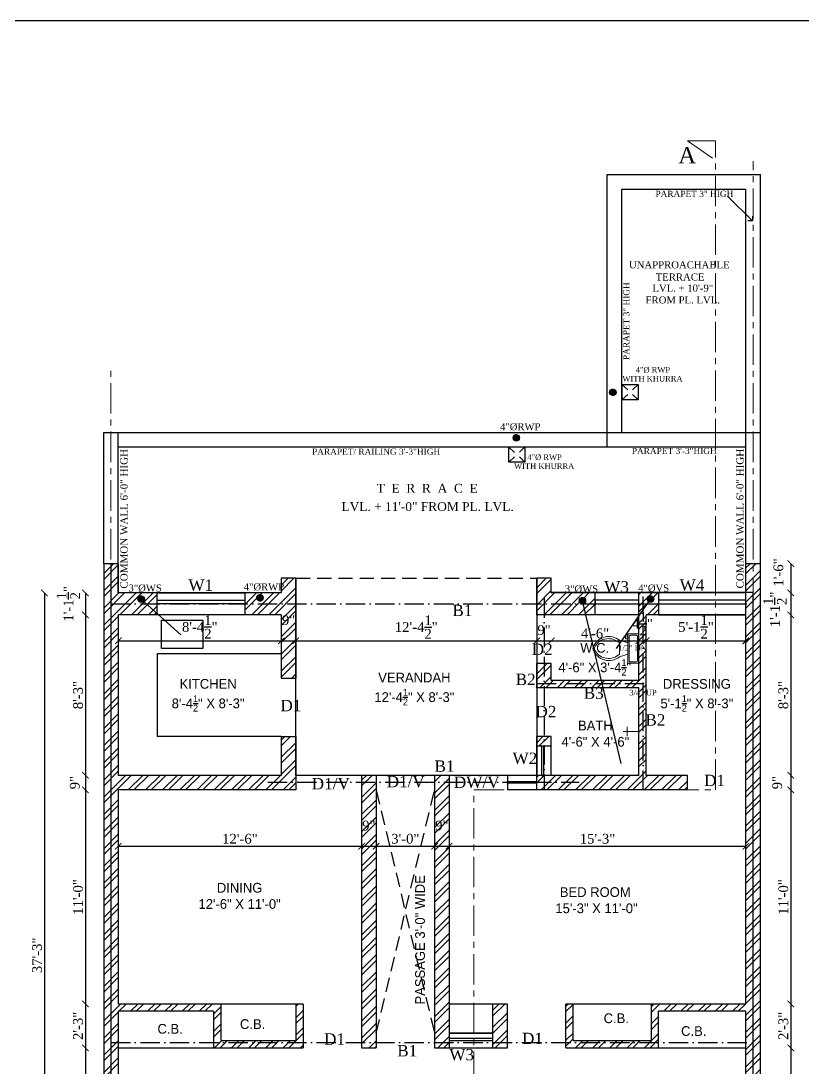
# Model space of a CAD drawing. Header units: feet. Extents: x -3489 to 100857, y -7396 to -4185.
# Drawn here: x 98377 to 98859, y -5682 to -5036 of the extents above; entities that cross this region are included whole.
import ezdxf
from ezdxf.enums import TextEntityAlignment as Align

# ---------------------------------------------------------------- set-up
doc = ezdxf.new("R2010")
doc.units = ezdxf.units.FT
doc.header["$MEASUREMENT"] = 0
for name, pattern in [('ACAD_ISO10W100', [18, 12, -3, 0, -3]), ('CENTER', [2, 1.25, -0.25, 0.25, -0.25]), ('DASHDOTX2', [2, 1, -0.5, 0, -0.5]), ('HIDDEN', [0.375, 0.25, -0.125])]:
    doc.linetypes.add(name, pattern=pattern)
for name, color, linetype, lineweight in [('BEAM', 5, 'DASHDOTX2', 30), ('Grid', 252, 'CENTER', 20), ('SANITARY', 140, 'Continuous', 13)]:
    doc.layers.add(name, color=color, linetype=linetype, lineweight=lineweight)
doc.layers.add('BLK_1_FLR_1_BLT_UP_AREA_EXISTING', color=25, linetype='Continuous', true_color=0x995f4c, plot=False)
for name, color, linetype in [('JOINERY TEXT', 170, 'Continuous'), ('PROJECTION', 7, 'HIDDEN'), ('SEWERAGE', 163, 'Continuous'), ('SEWRAGE', 35, 'Continuous'), ('TEXT', 5, 'Continuous'), ('TOILET FIXTURES', 35, 'Continuous'), ('WALL', 1, 'Continuous')]:
    doc.layers.add(name, color=color, linetype=linetype)
doc.styles.add('33', font='arial.ttf', dxfattribs={"height": 8})
doc.styles.add('VEENI', font='times.ttf')
doc.styles.add('VINOD', font='times.ttf')
doc.dimstyles.new('Standard$0', dxfattribs={"dimtxt": 9, "dimasz": 9, "dimexe": 9, "dimexo": 9, "dimgap": 4.8125, "dimtad": 0, "dimdec": 3, "dimzin": 3, "dimdsep": 46, "dimlunit": 4, "dimtxsty": '33', "dimblk": 'DOTSMALL', "dimblk1": 'ARCHTICK', "dimblk2": 'ARCHTICK', "dimcen": 0.09, "dimclrd": 256, "dimclre": 256, "dimclrt": 256, "dimadec": 0, "dimazin": 0, "dimtfac": 0.75, "dimtdec": 3, "dimtix": 1, "dimtofl": 0, "dimtmove": 2, "dimatfit": 3, "dimldrblk": 'DOTSMALL', "dimfxl": 1, "dimtolj": 1, "dimtzin": 0, "dimlwd": -1, "dimlwe": -1, "dimarcsym": 0})
doc.dimstyles.new('VINOD 1', dxfattribs={"dimtxt": 7, "dimasz": 4, "dimexe": 0.25, "dimexo": 2, "dimgap": 1, "dimtad": 1, "dimzin": 3, "dimdsep": 46, "dimlunit": 4, "dimtxsty": 'VINOD', "dimblk": 'ARCHTICK', "dimcen": 0.09, "dimclrd": 256, "dimclre": 256, "dimclrt": 256, "dimadec": 0, "dimazin": 0, "dimtfac": 1, "dimtofl": 0, "dimtmove": 2, "dimatfit": 3, "dimldrblk": 'OPEN90', "dimfxl": 0.25, "dimtolj": 1, "dimtzin": 0, "dimlwd": -1, "dimlwe": -1, "dimarcsym": 0})
pattern_1 = [(45, (6210.645, -416.4895), (-5.30330086, 5.30330086), []), (45, (6214.18, -416.4895), (-5.30330086, 5.30330086), [])]

# ---------------------------------------------------------------- blocks, each defined once
blk = doc.blocks.new('_ArchTick')
at = {"color": 0, "linetype": 'ByBlock', "const_width": 0.15}
blk.add_lwpolyline([(-0.5, -0.5), (0.5, 0.5)], dxfattribs=at)
blk = doc.blocks.new('*D107')
at = {"transparency": 16777216}
blk.add_line((98391.5, -5388.7), (98391.5, -5835.7), dxfattribs=at)
at = {"layer": 'Defpoints', "color": 0, "transparency": 16777216}
for p in [(98437, -5388.7), (98391.5, -5835.7), (98437, -5835.7)]:
    blk.add_point(p, dxfattribs=at)
at = {"transparency": 16777216, "xscale": 4, "yscale": 4, "zscale": 4}
for p, rotation in [((98391.5, -5388.7), 90), ((98391.5, -5835.7), 270)]:
    blk.add_blockref('_ArchTick', p, dxfattribs=dict(at, rotation=rotation))
at = {"lineweight": 25, "transparency": 16777216, "insert": (98386.94, -5612.2), "char_height": 6, "attachment_point": 5, "rotation": 90, "style": 'VINOD'}
blk.add_mtext('\\A1;37\'-3"', dxfattribs=at)
blk = doc.blocks.new('*D108')
at = {"transparency": 16777216}
blk.add_line((98416.74, -5388.7), (98416.74, -5402.2), dxfattribs=at)
at = {"layer": 'Defpoints', "color": 0, "transparency": 16777216}
for p in [(98437, -5388.7), (98416.74, -5402.2), (98461, -5402.2)]:
    blk.add_point(p, dxfattribs=at)
at = {"transparency": 16777216, "xscale": 4, "yscale": 4, "zscale": 4}
for p, rotation in [((98416.74, -5388.7), 90), ((98416.74, -5402.2), 270)]:
    blk.add_blockref('_ArchTick', p, dxfattribs=dict(at, rotation=rotation))
at = {"lineweight": 25, "transparency": 16777216, "insert": (98406.25, -5395.45), "char_height": 6, "attachment_point": 5, "rotation": 90, "style": 'VINOD'}
blk.add_mtext('\\A1;1\'-1{\\H1x;\\S1/2;}"', dxfattribs=at)
blk = doc.blocks.new('*D109')
at = {"transparency": 16777216}
blk.add_line((98416.74, -5402.2), (98416.74, -5501.2), dxfattribs=at)
at = {"layer": 'Defpoints', "color": 0, "transparency": 16777216}
for p in [(98437, -5402.2), (98416.74, -5501.2), (98437, -5501.2)]:
    blk.add_point(p, dxfattribs=at)
at = {"transparency": 16777216, "xscale": 4, "yscale": 4, "zscale": 4}
for p, rotation in [((98416.74, -5402.2), 90), ((98416.74, -5501.2), 270)]:
    blk.add_blockref('_ArchTick', p, dxfattribs=dict(at, rotation=rotation))
at = {"lineweight": 25, "transparency": 16777216, "insert": (98412.19, -5451.7), "char_height": 6, "attachment_point": 5, "rotation": 90, "style": 'VINOD'}
blk.add_mtext('\\A1;8\'-3"', dxfattribs=at)
blk = doc.blocks.new('*D110')
at = {"transparency": 16777216}
blk.add_line((98416.74, -5501.2), (98416.74, -5510.2), dxfattribs=at)
at = {"layer": 'Defpoints', "color": 0, "transparency": 16777216}
for p in [(98437, -5501.2), (98416.74, -5510.2), (98437, -5510.2)]:
    blk.add_point(p, dxfattribs=at)
at = {"transparency": 16777216, "xscale": 4, "yscale": 4, "zscale": 4}
for p, rotation in [((98416.74, -5501.2), 90), ((98416.74, -5510.2), 270)]:
    blk.add_blockref('_ArchTick', p, dxfattribs=dict(at, rotation=rotation))
at = {"lineweight": 25, "transparency": 16777216, "insert": (98410.18, -5505.7), "char_height": 6, "attachment_point": 5, "rotation": 90, "style": 'VINOD'}
blk.add_mtext('\\A1;9"', dxfattribs=at)
blk = doc.blocks.new('*D111')
at = {"transparency": 16777216}
blk.add_line((98416.74, -5510.2), (98416.74, -5642.2), dxfattribs=at)
at = {"layer": 'Defpoints', "color": 0, "transparency": 16777216}
for p in [(98437, -5510.2), (98416.74, -5642.2), (98437, -5642.2)]:
    blk.add_point(p, dxfattribs=at)
at = {"transparency": 16777216, "xscale": 4, "yscale": 4, "zscale": 4}
for p, rotation in [((98416.74, -5510.2), 90), ((98416.74, -5642.2), 270)]:
    blk.add_blockref('_ArchTick', p, dxfattribs=dict(at, rotation=rotation))
at = {"lineweight": 25, "transparency": 16777216, "insert": (98412.19, -5576.2), "char_height": 6, "attachment_point": 5, "rotation": 90, "style": 'VINOD'}
blk.add_mtext('\\A1;11\'-0"', dxfattribs=at)
blk = doc.blocks.new('*D112')
at = {"transparency": 16777216}
blk.add_line((98416.74, -5642.2), (98416.74, -5669.2), dxfattribs=at)
at = {"layer": 'Defpoints', "color": 0, "transparency": 16777216}
for p in [(98437, -5642.2), (98416.74, -5669.2), (98437, -5669.2)]:
    blk.add_point(p, dxfattribs=at)
at = {"transparency": 16777216, "xscale": 4, "yscale": 4, "zscale": 4}
for p, rotation in [((98416.74, -5642.2), 90), ((98416.74, -5669.2), 270)]:
    blk.add_blockref('_ArchTick', p, dxfattribs=dict(at, rotation=rotation))
at = {"lineweight": 25, "transparency": 16777216, "insert": (98412.19, -5655.7), "char_height": 6, "attachment_point": 5, "rotation": 90, "style": 'VINOD'}
blk.add_mtext('\\A1;2\'-3"', dxfattribs=at)
blk = doc.blocks.new('*D113')
at = {"transparency": 16777216}
blk.add_line((98416.74, -5669.2), (98416.74, -5822.2), dxfattribs=at)
at = {"layer": 'Defpoints', "color": 0, "transparency": 16777216}
for p in [(98437, -5669.2), (98416.74, -5822.2), (98437, -5822.2)]:
    blk.add_point(p, dxfattribs=at)
at = {"transparency": 16777216, "xscale": 4, "yscale": 4, "zscale": 4}
for p, rotation in [((98416.74, -5669.2), 90), ((98416.74, -5822.2), 270)]:
    blk.add_blockref('_ArchTick', p, dxfattribs=dict(at, rotation=rotation))
at = {"lineweight": 25, "transparency": 16777216, "insert": (98412.18, -5745.7), "char_height": 6, "attachment_point": 5, "rotation": 90, "style": 'VINOD'}
blk.add_mtext('\\A1;12\'-9"', dxfattribs=at)
blk = doc.blocks.new('*D116')
at = {"transparency": 16777216}
blk.add_line((98851.67, -5370.7), (98851.67, -5388.7), dxfattribs=at)
at = {"layer": 'Defpoints', "color": 0, "transparency": 16777216}
for p in [(98824, -5370.7), (98824, -5388.7), (98851.67, -5388.7)]:
    blk.add_point(p, dxfattribs=at)
at = {"transparency": 16777216, "xscale": 4, "yscale": 4, "zscale": 4}
for p, rotation in [((98851.67, -5370.7), 90), ((98851.67, -5388.7), 270)]:
    blk.add_blockref('_ArchTick', p, dxfattribs=dict(at, rotation=rotation))
at = {"lineweight": 25, "transparency": 16777216, "insert": (98844.1, -5376.09), "char_height": 6, "attachment_point": 5, "rotation": 90, "style": 'VINOD'}
blk.add_mtext('\\A1;1\'-6"', dxfattribs=at)
blk = doc.blocks.new('*D117')
at = {"transparency": 16777216}
blk.add_line((98851.67, -5388.7), (98851.67, -5402.2), dxfattribs=at)
at = {"layer": 'Defpoints', "color": 0, "transparency": 16777216}
for p in [(98824, -5388.7), (98824, -5402.2), (98851.67, -5402.2)]:
    blk.add_point(p, dxfattribs=at)
at = {"transparency": 16777216, "xscale": 4, "yscale": 4, "zscale": 4}
for p, rotation in [((98851.67, -5388.7), 90), ((98851.67, -5402.2), 270)]:
    blk.add_blockref('_ArchTick', p, dxfattribs=dict(at, rotation=rotation))
at = {"lineweight": 25, "transparency": 16777216, "insert": (98841.95, -5398.87), "char_height": 6, "attachment_point": 5, "rotation": 90, "style": 'VINOD'}
blk.add_mtext('\\A1;1\'-1{\\H1x;\\S1/2;}"', dxfattribs=at)
blk = doc.blocks.new('*D118')
at = {"transparency": 16777216}
blk.add_line((98851.67, -5402.2), (98851.67, -5501.2), dxfattribs=at)
at = {"layer": 'Defpoints', "color": 0, "transparency": 16777216}
for p in [(98824, -5402.2), (98788, -5501.2), (98851.67, -5501.2)]:
    blk.add_point(p, dxfattribs=at)
at = {"transparency": 16777216, "xscale": 4, "yscale": 4, "zscale": 4}
for p, rotation in [((98851.67, -5402.2), 90), ((98851.67, -5501.2), 270)]:
    blk.add_blockref('_ArchTick', p, dxfattribs=dict(at, rotation=rotation))
at = {"lineweight": 25, "transparency": 16777216, "insert": (98847.12, -5451.7), "char_height": 6, "attachment_point": 5, "rotation": 90, "style": 'VINOD'}
blk.add_mtext('\\A1;8\'-3"', dxfattribs=at)
blk = doc.blocks.new('*D119')
at = {"transparency": 16777216}
blk.add_line((98851.67, -5501.2), (98851.67, -5510.2), dxfattribs=at)
at = {"layer": 'Defpoints', "color": 0, "transparency": 16777216}
for p in [(98788, -5501.2), (98788, -5510.2), (98851.67, -5510.2)]:
    blk.add_point(p, dxfattribs=at)
at = {"transparency": 16777216, "xscale": 4, "yscale": 4, "zscale": 4}
for p, rotation in [((98851.67, -5501.2), 90), ((98851.67, -5510.2), 270)]:
    blk.add_blockref('_ArchTick', p, dxfattribs=dict(at, rotation=rotation))
at = {"lineweight": 25, "transparency": 16777216, "insert": (98843.34, -5505.7), "char_height": 6, "attachment_point": 5, "rotation": 90, "style": 'VINOD'}
blk.add_mtext('\\A1;9"', dxfattribs=at)
blk = doc.blocks.new('*D120')
at = {"transparency": 16777216}
blk.add_line((98851.67, -5510.2), (98851.67, -5642.2), dxfattribs=at)
at = {"layer": 'Defpoints', "color": 0, "transparency": 16777216}
for p in [(98788, -5510.2), (98824, -5642.2), (98851.67, -5642.2)]:
    blk.add_point(p, dxfattribs=at)
at = {"transparency": 16777216, "xscale": 4, "yscale": 4, "zscale": 4}
for p, rotation in [((98851.67, -5510.2), 90), ((98851.67, -5642.2), 270)]:
    blk.add_blockref('_ArchTick', p, dxfattribs=dict(at, rotation=rotation))
at = {"lineweight": 25, "transparency": 16777216, "insert": (98847.12, -5576.2), "char_height": 6, "attachment_point": 5, "rotation": 90, "style": 'VINOD'}
blk.add_mtext('\\A1;11\'-0"', dxfattribs=at)
blk = doc.blocks.new('*D121')
at = {"transparency": 16777216}
blk.add_line((98851.67, -5642.2), (98851.67, -5669.2), dxfattribs=at)
at = {"layer": 'Defpoints', "color": 0, "transparency": 16777216}
for p in [(98824, -5642.2), (98824, -5669.2), (98851.67, -5669.2)]:
    blk.add_point(p, dxfattribs=at)
at = {"transparency": 16777216, "xscale": 4, "yscale": 4, "zscale": 4}
for p, rotation in [((98851.67, -5642.2), 90), ((98851.67, -5669.2), 270)]:
    blk.add_blockref('_ArchTick', p, dxfattribs=dict(at, rotation=rotation))
at = {"lineweight": 25, "transparency": 16777216, "insert": (98847.12, -5655.7), "char_height": 6, "attachment_point": 5, "rotation": 90, "style": 'VINOD'}
blk.add_mtext('\\A1;2\'-3"', dxfattribs=at)
blk = doc.blocks.new('*D122')
at = {"transparency": 16777216}
blk.add_line((98851.67, -5669.2), (98851.67, -5822.2), dxfattribs=at)
at = {"layer": 'Defpoints', "color": 0, "transparency": 16777216}
for p in [(98824, -5669.2), (98824, -5822.2), (98851.67, -5822.2)]:
    blk.add_point(p, dxfattribs=at)
at = {"transparency": 16777216, "xscale": 4, "yscale": 4, "zscale": 4}
for p, rotation in [((98851.67, -5669.2), 90), ((98851.67, -5822.2), 270)]:
    blk.add_blockref('_ArchTick', p, dxfattribs=dict(at, rotation=rotation))
at = {"lineweight": 25, "transparency": 16777216, "insert": (98847.11, -5745.7), "char_height": 6, "attachment_point": 5, "rotation": 90, "style": 'VINOD'}
blk.add_mtext('\\A1;12\'-9"', dxfattribs=at)
blk = doc.blocks.new('*D124')
at = {"transparency": 16777216}
blk.add_line((98437, -5544.88), (98587, -5544.88), dxfattribs=at)
at = {"layer": 'Defpoints', "color": 0, "transparency": 16777216}
for p in [(98437, -5544.88), (98587, -5544.88), (98587, -5544.88)]:
    blk.add_point(p, dxfattribs=at)
at = {"transparency": 16777216, "xscale": 4, "yscale": 4, "zscale": 4, "rotation": 180}
blk.add_blockref('_ArchTick', (98437, -5544.88), dxfattribs=at)
at = {"transparency": 16777216, "xscale": 4, "yscale": 4, "zscale": 4}
blk.add_blockref('_ArchTick', (98587, -5544.88), dxfattribs=at)
at = {"lineweight": 25, "transparency": 16777216, "insert": (98512, -5540.33), "char_height": 6, "attachment_point": 5, "style": 'VINOD'}
blk.add_mtext('\\A1;12\'-6"', dxfattribs=at)
blk = doc.blocks.new('*D26')
at = {"transparency": 16777216}
blk.add_line((98587, -5544.88), (98596, -5544.88), dxfattribs=at)
at = {"layer": 'Defpoints', "color": 0, "transparency": 16777216}
for p in [(98587, -5544.88), (98596, -5544.88), (98596, -5544.88)]:
    blk.add_point(p, dxfattribs=at)
at = {"transparency": 16777216, "xscale": 4, "yscale": 4, "zscale": 4, "rotation": 180}
blk.add_blockref('_ArchTick', (98587, -5544.88), dxfattribs=at)
at = {"transparency": 16777216, "xscale": 4, "yscale": 4, "zscale": 4}
blk.add_blockref('_ArchTick', (98596, -5544.88), dxfattribs=at)
at = {"lineweight": 25, "transparency": 16777216, "insert": (98591.5, -5532.2), "char_height": 6, "attachment_point": 5, "style": 'VINOD'}
blk.add_mtext('\\A1;9"', dxfattribs=at)
blk = doc.blocks.new('*D27')
at = {"transparency": 16777216}
blk.add_line((98596, -5544.88), (98632, -5544.88), dxfattribs=at)
at = {"layer": 'Defpoints', "color": 0, "transparency": 16777216}
for p in [(98596, -5544.88), (98632, -5544.88), (98632, -5544.88)]:
    blk.add_point(p, dxfattribs=at)
at = {"transparency": 16777216, "xscale": 4, "yscale": 4, "zscale": 4, "rotation": 180}
blk.add_blockref('_ArchTick', (98596, -5544.88), dxfattribs=at)
at = {"transparency": 16777216, "xscale": 4, "yscale": 4, "zscale": 4}
blk.add_blockref('_ArchTick', (98632, -5544.88), dxfattribs=at)
at = {"lineweight": 25, "transparency": 16777216, "insert": (98614, -5540.33), "char_height": 6, "attachment_point": 5, "style": 'VINOD'}
blk.add_mtext('\\A1;3\'-0"', dxfattribs=at)
blk = doc.blocks.new('*D28')
at = {"transparency": 16777216}
blk.add_line((98632, -5544.88), (98641, -5544.88), dxfattribs=at)
at = {"layer": 'Defpoints', "color": 0, "transparency": 16777216}
for p in [(98632, -5544.88), (98641, -5544.88), (98641, -5544.88)]:
    blk.add_point(p, dxfattribs=at)
at = {"transparency": 16777216, "xscale": 4, "yscale": 4, "zscale": 4, "rotation": 180}
blk.add_blockref('_ArchTick', (98632, -5544.88), dxfattribs=at)
at = {"transparency": 16777216, "xscale": 4, "yscale": 4, "zscale": 4}
blk.add_blockref('_ArchTick', (98641, -5544.88), dxfattribs=at)
at = {"lineweight": 25, "transparency": 16777216, "insert": (98636.5, -5532.2), "char_height": 6, "attachment_point": 5, "style": 'VINOD'}
blk.add_mtext('\\A1;9"', dxfattribs=at)
blk = doc.blocks.new('*D29')
at = {"transparency": 16777216}
blk.add_line((98641, -5544.88), (98824, -5544.88), dxfattribs=at)
at = {"layer": 'Defpoints', "color": 0, "transparency": 16777216}
for p in [(98641, -5544.88), (98824, -5544.88), (98824, -5544.88)]:
    blk.add_point(p, dxfattribs=at)
at = {"transparency": 16777216, "xscale": 4, "yscale": 4, "zscale": 4, "rotation": 180}
blk.add_blockref('_ArchTick', (98641, -5544.88), dxfattribs=at)
at = {"transparency": 16777216, "xscale": 4, "yscale": 4, "zscale": 4}
blk.add_blockref('_ArchTick', (98824, -5544.88), dxfattribs=at)
at = {"lineweight": 25, "transparency": 16777216, "insert": (98732.5, -5540.33), "char_height": 6, "attachment_point": 5, "style": 'VINOD'}
blk.add_mtext('\\A1;15\'-3"', dxfattribs=at)
blk = doc.blocks.new('*D126')
at = {"transparency": 16777216}
blk.add_line((98437, -5418.21), (98537.5, -5418.21), dxfattribs=at)
at = {"layer": 'Defpoints', "color": 0, "transparency": 16777216}
for p in [(98437, -5418.21), (98537.5, -5418.21), (98537.5, -5418.21)]:
    blk.add_point(p, dxfattribs=at)
at = {"transparency": 16777216, "xscale": 4, "yscale": 4, "zscale": 4, "rotation": 180}
blk.add_blockref('_ArchTick', (98437, -5418.21), dxfattribs=at)
at = {"transparency": 16777216, "xscale": 4, "yscale": 4, "zscale": 4}
blk.add_blockref('_ArchTick', (98537.5, -5418.21), dxfattribs=at)
at = {"lineweight": 25, "transparency": 16777216, "insert": (98487.25, -5409.68), "char_height": 6, "attachment_point": 5, "style": 'VINOD'}
blk.add_mtext('\\A1;8\'-4{\\H1x;\\S1/2;}"', dxfattribs=at)
blk = doc.blocks.new('*D33')
at = {"transparency": 16777216}
blk.add_line((98537.5, -5418.21), (98546.5, -5418.21), dxfattribs=at)
at = {"layer": 'Defpoints', "color": 0, "transparency": 16777216}
for p in [(98537.5, -5418.21), (98546.5, -5418.21), (98546.5, -5418.21)]:
    blk.add_point(p, dxfattribs=at)
at = {"transparency": 16777216, "xscale": 4, "yscale": 4, "zscale": 4, "rotation": 180}
blk.add_blockref('_ArchTick', (98537.5, -5418.21), dxfattribs=at)
at = {"transparency": 16777216, "xscale": 4, "yscale": 4, "zscale": 4}
blk.add_blockref('_ArchTick', (98546.5, -5418.21), dxfattribs=at)
at = {"lineweight": 25, "transparency": 16777216, "insert": (98542, -5405.53), "char_height": 6, "attachment_point": 5, "style": 'VINOD'}
blk.add_mtext('\\A1;9"', dxfattribs=at)
blk = doc.blocks.new('*D34')
at = {"transparency": 16777216}
blk.add_line((98546.5, -5418.21), (98695, -5418.21), dxfattribs=at)
at = {"layer": 'Defpoints', "color": 0, "transparency": 16777216}
for p in [(98695, -5418.21), (98695, -5418.21), (98546.5, -5432.2)]:
    blk.add_point(p, dxfattribs=at)
at = {"transparency": 16777216, "xscale": 4, "yscale": 4, "zscale": 4, "rotation": 180}
blk.add_blockref('_ArchTick', (98546.5, -5418.21), dxfattribs=at)
at = {"transparency": 16777216, "xscale": 4, "yscale": 4, "zscale": 4}
blk.add_blockref('_ArchTick', (98695, -5418.21), dxfattribs=at)
at = {"lineweight": 25, "transparency": 16777216, "insert": (98620.75, -5409.73), "char_height": 6, "attachment_point": 5, "style": 'VINOD'}
blk.add_mtext('\\A1;12\'-4{\\H1x;\\S1/2;}"', dxfattribs=at)
blk = doc.blocks.new('*D127')
at = {"transparency": 16777216}
blk.add_line((98695, -5418.21), (98704, -5418.21), dxfattribs=at)
at = {"layer": 'Defpoints', "color": 0, "transparency": 16777216}
for p in [(98704, -5418.21), (98695, -5432.2), (98704, -5432.2)]:
    blk.add_point(p, dxfattribs=at)
at = {"transparency": 16777216, "xscale": 4, "yscale": 4, "zscale": 4, "rotation": 180}
blk.add_blockref('_ArchTick', (98695, -5418.21), dxfattribs=at)
at = {"transparency": 16777216, "xscale": 4, "yscale": 4, "zscale": 4}
blk.add_blockref('_ArchTick', (98704, -5418.21), dxfattribs=at)
at = {"lineweight": 25, "transparency": 16777216, "insert": (98699.5, -5411.65), "char_height": 6, "attachment_point": 5, "style": 'VINOD'}
blk.add_mtext('\\A1;9"', dxfattribs=at)
blk = doc.blocks.new('*D128')
at = {"transparency": 16777216}
blk.add_line((98704, -5418.21), (98758, -5418.21), dxfattribs=at)
at = {"layer": 'Defpoints', "color": 0, "transparency": 16777216}
for p in [(98758, -5418.21), (98758, -5430.23), (98704, -5432.2)]:
    blk.add_point(p, dxfattribs=at)
at = {"transparency": 16777216, "xscale": 4, "yscale": 4, "zscale": 4, "rotation": 180}
blk.add_blockref('_ArchTick', (98704, -5418.21), dxfattribs=at)
at = {"transparency": 16777216, "xscale": 4, "yscale": 4, "zscale": 4}
blk.add_blockref('_ArchTick', (98758, -5418.21), dxfattribs=at)
at = {"lineweight": 25, "transparency": 16777216, "insert": (98731, -5413.66), "char_height": 6, "attachment_point": 5, "style": 'VINOD'}
blk.add_mtext('\\A1;4\'-6"', dxfattribs=at)
blk = doc.blocks.new('*D129')
at = {"transparency": 16777216}
blk.add_line((98758, -5418.21), (98762.5, -5418.21), dxfattribs=at)
at = {"layer": 'Defpoints', "color": 0, "transparency": 16777216}
for p in [(98762.5, -5418.21), (98758, -5430.23), (98762.5, -5431.88)]:
    blk.add_point(p, dxfattribs=at)
at = {"transparency": 16777216, "xscale": 4, "yscale": 4, "zscale": 4, "rotation": 180}
blk.add_blockref('_ArchTick', (98758, -5418.21), dxfattribs=at)
at = {"transparency": 16777216, "xscale": 4, "yscale": 4, "zscale": 4}
blk.add_blockref('_ArchTick', (98762.5, -5418.21), dxfattribs=at)
at = {"lineweight": 25, "transparency": 16777216, "insert": (98760.25, -5407.73), "char_height": 6, "attachment_point": 5, "style": 'VINOD'}
blk.add_mtext('\\A1;4{\\H1x;\\S1/2;}"', dxfattribs=at)
blk = doc.blocks.new('*D130')
at = {"transparency": 16777216}
blk.add_line((98762.5, -5418.21), (98824, -5418.21), dxfattribs=at)
at = {"layer": 'Defpoints', "color": 0, "transparency": 16777216}
for p in [(98824, -5418.21), (98824, -5427.22), (98762.5, -5431.88)]:
    blk.add_point(p, dxfattribs=at)
at = {"transparency": 16777216, "xscale": 4, "yscale": 4, "zscale": 4, "rotation": 180}
blk.add_blockref('_ArchTick', (98762.5, -5418.21), dxfattribs=at)
at = {"transparency": 16777216, "xscale": 4, "yscale": 4, "zscale": 4}
blk.add_blockref('_ArchTick', (98824, -5418.21), dxfattribs=at)
at = {"lineweight": 25, "transparency": 16777216, "insert": (98793.25, -5409.68), "char_height": 6, "attachment_point": 5, "style": 'VINOD'}
blk.add_mtext('\\A1;5\'-1{\\H1x;\\S1/2;}"', dxfattribs=at)
blk = doc.blocks.new('_Open90')
at = {"color": 0, "linetype": 'ByBlock', "lineweight": -2}
for p, q in [((0, 0), (-1, 0)), ((-0.5, 0.5), (0, 0)), ((0, 0), (-0.5, -0.5))]:
    blk.add_line(p, q, dxfattribs=at)
blk = doc.blocks.new('Toilet - top')
for p, q in [((9.5, -6), (9.5, -2)), ((-10, -8.5), (-8, -8.5)), ((-10, -9.5), (-10, -8.5)), ((-7, -9.5), (-10, -9.5)), ((-8, -8.5), (-8, -8)), ((-7, -8), (-7, -9.5)), ((-4, -8), (-6, -14)), ((4, -14), (-4, -14)), ((4, -8), (6, -14))]:
    blk.add_line(p, q)
blk.add_lwpolyline([(10.5, -8), (10.5, 0), (-10.5, 0), (-10.5, -8)], close=True)
for points in [[(-9.5, -2), (-9.5, -6)], [(8.5, -1), (-8.5, -1)], [(-8.5, -7), (8.5, -7)]]:
    blk.add_lwpolyline(points)
for centre, radius, start, end in [((-8.62, -1.88), 0.884, 81.8699, 188.1301), ((-8.62, -6.12), 0.884, 171.8699, 278.1301), ((8.62, -1.88), 0.884, 351.8699, 98.1301), ((8.62, -6.12), 0.884, 261.8699, 8.1301), ((3.52, -21.58), 12.17, 141.46911, 247.97143), ((4.2, -21.82), 11.33, 136.36773, 238.94682), ((-3.52, -21.58), 12.17, 292.02843, 38.53071), ((-4.2, -21.82), 11.33, 301.05301, 43.63209), ((0, -27.88), 4, 245.73182, 294.26817), ((0, -29), 4, 254.86053, 285.13947)]:
    blk.add_arc(centre, radius, start, end)

msp = doc.modelspace()

# ---------------------------------------------------------------- hatches: boundary and pattern name
at = {"layer": 'SEWRAGE'}
h = msp.add_hatch(dxfattribs=at)
h.set_pattern_fill('ANSI31', color=256, style=0)
h.set_pattern_definition([(45, (126971.27904, 8222.03865), (-0.08838834765, 0.08838834765), [])])
h.paths.add_polyline_path([(98739.94099, -5265.01757, 1), (98743.94099, -5265.01757, 1)])
h = msp.add_hatch(dxfattribs=at)
h.set_pattern_fill('ANSI31', color=256, style=0)
h.set_pattern_definition([(45, (126911.77904, 8194.03865), (-0.08838834765, 0.08838834765), [])])
h.paths.add_polyline_path([(98680.44099, -5293.01757, 1), (98684.44099, -5293.01757, 1)])
h = msp.add_hatch(dxfattribs=at)
h.set_pattern_fill('ANSI31', color=256, style=0)
h.set_pattern_definition([(45, (126680.48285, 8094.56675), (-0.08838834765, 0.08838834765), [])])
h.paths.add_polyline_path([(98449.14481, -5392.48946, 1), (98453.14481, -5392.48946, 1)])
h = msp.add_hatch(dxfattribs=at)
h.set_pattern_fill('ANSI31', color=256, style=0)
h.set_pattern_definition([(45, (126753.70604, 8095.31531), (-0.08838834765, 0.08838834765), [])])
h.paths.add_polyline_path([(98522.368, -5391.7409, 1), (98526.368, -5391.7409, 1)])
h = msp.add_hatch(dxfattribs=at)
h.set_pattern_fill('ANSI31', color=256, style=0)
h.set_pattern_definition([(45, (126952.52293, 8093.56675), (-0.08838834765, 0.08838834765), [])])
h.paths.add_polyline_path([(98721.18489, -5393.48946, 1), (98725.18489, -5393.48946, 1)])
h = msp.add_hatch(dxfattribs=at)
h.set_pattern_fill('ANSI31', color=256, style=0)
h.set_pattern_definition([(45, (126994.52293, 8094.56675), (-0.08838834765, 0.08838834765), [])])
h.paths.add_polyline_path([(98763.18489, -5392.48946, 1), (98767.18489, -5392.48946, 1)])
at = {"layer": 'WALL'}
h = msp.add_hatch(dxfattribs=at)
h.set_pattern_fill('ANSI32', color=0, scale=20)
h.set_pattern_definition(pattern_1)
h.paths.add_polyline_path([(98437, -5510.19855), (98546.5, -5510.19855), (98546.5, -5477.19855), (98537.5, -5477.19855), (98537.5, -5501.19855), (98437, -5501.19855), (98437, -5402.19855), (98461, -5402.19855), (98461, -5401.33902), (98452.6329, -5393.82571, -0.687778676), (98449.14481, -5392.48946, -1.453956099), (98452.6329, -5393.82571), (98461, -5401.33902), (98461, -5388.69855), (98437, -5388.69855), (98437, -5370.69855), (98428, -5370.69855), (98428, -5853.69855), (98437, -5853.69855), (98437, -5646.69855), (98495.77316, -5646.69855), (98495.77316, -5669.19855), (98551, -5669.19855), (98551, -5642.19855), (98546.5, -5642.19855), (98546.5, -5664.69855), (98500.27316, -5664.69855), (98500.27316, -5642.19855), (98437, -5642.19855)])
h.paths.add_polyline_path([(98546.5, -5379.69855), (98537.5, -5379.69855), (98537.5, -5388.69855), (98514.9925, -5388.69855), (98514.9925, -5402.19855), (98537.5, -5402.19855), (98537.5, -5441.19855), (98546.5, -5441.19855)], flags=17)
h.paths.add_polyline_path([(98522.368, -5391.7409, -1), (98526.368, -5391.7409, -1)], flags=16)
h.paths.add_polyline_path([(98546.5, -5822.19855), (98509, -5822.19855), (98509, -5835.69855), (98546.5, -5835.69855)], flags=17)
h.paths.add_polyline_path([(98528.18489, -5831.98946, -1), (98524.18489, -5831.98946, -1)], flags=16)
h.paths.add_polyline_path([(98596, -5705.19855), (98587, -5705.19855), (98587, -5844.69855), (98596, -5844.69855)])
h.paths.add_polyline_path([(98677, -5705.19855), (98668, -5705.19855), (98668, -5835.69855), (98668, -5844.69855), (98677, -5844.69855)])
h.paths.add_polyline_path([(98752, -5822.19855), (98717.5, -5822.19855), (98717.5, -5835.69855), (98752, -5835.69855)])
h.paths.add_polyline_path([(98739.368, -5831.7409, -1), (98735.368, -5831.7409, -1)], flags=16)
h.paths.add_polyline_path([(98513.51773, -5388.35348), (98540.10125, -5388.35348), (98540.10125, -5381.5657), (98513.51773, -5381.5657)], flags=25)
h = msp.add_hatch(dxfattribs=at)
h.set_pattern_fill('ANSI32', color=0, scale=20)
h.set_pattern_definition(pattern_1)
h.paths.add_polyline_path([(98833, -5370.69855), (98824, -5370.69855), (98824, -5642.19855), (98765.69696, -5642.19855), (98765.69696, -5664.69855), (98717.5, -5664.69855), (98717.5, -5642.19855), (98713, -5642.19855), (98713, -5669.19855), (98770.19696, -5669.19855), (98770.19696, -5646.69855), (98824, -5646.69855), (98824, -5853.69855), (98833, -5853.69855)])
h.paths.add_polyline_path([(98788, -5501.19855), (98762.5, -5501.19855), (98762.5, -5402.19855), (98770.0138, -5402.19855), (98770.0138, -5388.69855), (98758, -5388.69855), (98758, -5402.90477), (98764.04922, -5394.13575, -0.246551788), (98763.18489, -5392.48946, -1), (98767.18489, -5392.48946, -0.604425921), (98764.04922, -5394.13575), (98758, -5402.90477), (98758, -5442.69855), (98734.93631, -5442.69855), (98736.01094, -5447.19855), (98758, -5447.19855), (98758, -5501.19855), (98704, -5501.19855), (98695, -5501.19855), (98695, -5510.19855), (98788, -5510.19855)])
h.paths.add_polyline_path([(98721.18489, -5393.48946, -1), (98725.18489, -5393.48946, -0.347106941), (98723.64943, -5395.43476), (98725.26467, -5402.19855), (98731, -5402.19855), (98731, -5388.69855), (98704, -5388.69855), (98704, -5379.69855), (98695, -5379.69855), (98695, -5402.19855), (98725.26467, -5402.19855), (98723.64943, -5395.43476, -0.484663124)])
h.paths.add_polyline_path([(98704, -5432.19855), (98695, -5432.19855), (98695, -5447.19855), (98736.01094, -5447.19855), (98734.93631, -5442.69855), (98704, -5442.69855)])
h.paths.add_polyline_path([(98704, -5477.19855), (98695, -5477.19855), (98695, -5483.19855), (98704, -5483.19855)], flags=17)
h.paths.add_polyline_path([(98641, -5501.19855), (98632, -5501.19855), (98632, -5669.19855), (98641, -5669.19855), (98641, -5660.19855)])
h.paths.add_polyline_path([(98596, -5501.19855), (98587, -5501.19855), (98587, -5669.19855), (98596, -5669.19855)])
h.paths.add_polyline_path([(98677, -5642.19855), (98668, -5642.19855), (98668, -5660.19855), (98668, -5669.19855), (98677, -5669.19855)])

# ---------------------------------------------------------------- linework, layer by layer
at = {"layer": 'BEAM', "color": 5, "linetype": 'ACAD_ISO10W100', "lineweight": -3}
for p, q in [((98760.64481, -5510.19855), (98760.64481, -5390.98946)), ((98432.5, -5395.48946), (98828.5, -5395.48946)), ((98699.64481, -5391.98946), (98699.64481, -5510.19855)), ((98695, -5444.48946), (98762.5, -5444.48946)), ((98529.14481, -5505.48946), (98721.14481, -5505.48946)), ((98432.5, -5665.98946), (98828.5, -5665.98946))]:
    msp.add_line(p, q, dxfattribs=at)
at = {"layer": 'BLK_1_FLR_1_BLT_UP_AREA_EXISTING', "color": 25}
msp.add_lwpolyline([(98437, -5370.69855), (98432.5, -5370.69855), (98432.5, -5853.69855), (98437, -5853.69855), (98437, -5835.69855), (98543.5, -5835.69855), (98543.5, -5844.69855), (98596, -5844.69855), (98596, -5835.69855), (98668, -5835.69855), (98668, -5844.69855), (98824, -5844.69855), (98824, -5853.69855), (98828.5, -5853.69855), (98828.5, -5388.5), (98704, -5388.5), (98704, -5379.69855), (98695, -5379.69855), (98695, -5501.19855), (98546.5, -5501.19855), (98546.5, -5379.69855), (98537.5, -5379.69855), (98537.5, -5388.69855), (98437, -5388.69855)], close=True, dxfattribs=at)
at = {"layer": 'Grid', "color": 7, "ltscale": 15}
for p, q in [((98828.5, -5878.01757), (98828.5, -5122.51757)), ((98432.5, -5878.01757), (98432.5, -5249.48946))]:
    msp.add_line(p, q, dxfattribs=at)
msp.add_lwpolyline([(98656.17609, -5870.13764), (98656.17609, -5510.19855), (98805.32491, -5510.19855), (98805.32491, -5110.01427), (98788.03274, -5110.01427), (98805.32491, -5121.98946)], dxfattribs=at)
at = {"layer": 'PROJECTION', "ltscale": 35}
for p, q in [((98546.5, -5379.69855), (98695, -5379.69855)), ((98596, -5660.15825), (98632, -5510.33675)), ((98596, -5510.36197), (98632, -5660.15825))]:
    msp.add_line(p, q, dxfattribs=at)
at = {"layer": 'SANITARY'}
for p, q in [((98758, -5474.19855), (98748.31372, -5474.19855)), ((98750.87093, -5471.33265), (98750.87093, -5477.06445)), ((98750.87093, -5471.33265), (98750.87093, -5477.06445))]:
    msp.add_line(p, q, dxfattribs=at)
at = {"layer": 'SEWERAGE', "lineweight": -3, "ltscale": 0.5}
for p, q in [((98747.61689, -5260.34095), (98751.18251, -5263.5167)), ((98754.14481, -5263.48946), (98757.49473, -5260.1945)), ((98747.61689, -5269.51813), (98751.18251, -5266.34238)), ((98754.14481, -5266.36962), (98757.49473, -5269.66458)), ((98677.80508, -5298.84552), (98681.3707, -5302.02127)), ((98684.333, -5301.99403), (98687.68292, -5298.69907)), ((98677.80508, -5308.0227), (98681.3707, -5304.84695)), ((98684.333, -5304.87419), (98687.68292, -5308.16915))]:
    msp.add_line(p, q, dxfattribs=at)
for points in [[(98747.68601, -5260.19398), (98757.56494, -5260.19398), (98757.56494, -5269.6651), (98747.68601, -5269.6651)], [(98677.87419, -5298.69855), (98687.75313, -5298.69855), (98687.75313, -5308.16967), (98677.87419, -5308.16967)]]:
    msp.add_lwpolyline(points, close=True, dxfattribs=at)
at = {"layer": 'SEWRAGE'}
for centre in [(98741.94099, -5265.01757), (98682.44099, -5293.01757), (98451.14481, -5392.48946), (98524.368, -5391.7409), (98723.18489, -5393.48946), (98765.18489, -5392.48946)]:
    msp.add_circle(centre, 2, dxfattribs=at)
at = {"layer": 'TOILET FIXTURES', "lineweight": -3}
for p, q in [((98475.64481, -5414.48946), (98451.14481, -5392.48946)), ((98747.18489, -5493.98946), (98723.18489, -5393.48946)), ((98744.14481, -5422.98946), (98765.18489, -5392.48946))]:
    msp.add_line(p, q, dxfattribs=at)
at = {"layer": 'WALL', "ltscale": 200}
for p, q in [((98738.5, -5130.69855), (98833, -5130.69855)), ((98738.5, -5298.69855), (98738.5, -5130.69855)), ((98833, -5370.69855), (98833, -5130.69855)), ((98833, -5370.69855), (98833, -5130.69855)), ((98747.5, -5139.69855), (98824, -5139.69855)), ((98747.5, -5289.69855), (98747.5, -5139.69855)), ((98824, -5289.69855), (98824, -5139.69855)), ((98824, -5211.69855), (98824, -5139.69855)), ((98428, -5370.69855), (98428, -5289.69855)), ((98428, -5289.69855), (98473, -5289.69855)), ((98428, -5370.69855), (98428, -5289.69855)), ((98437, -5370.69855), (98437, -5289.69855)), ((98473, -5289.69855), (98738.5, -5289.69855)), ((98473, -5289.69855), (98473, -5289.69855)), ((98738.5, -5289.69855), (98833, -5289.69855)), ((98824, -5370.69855), (98824, -5289.69855)), ((98437, -5298.69855), (98476, -5298.69855)), ((98437, -5370.69855), (98437, -5298.69855)), ((98476, -5298.69855), (98738.5, -5298.69855)), ((98738.5, -5298.69855), (98824, -5298.69855)), ((98437, -5370.69855), (98428, -5370.69855)), ((98428, -5370.69855), (98428, -5853.69855)), ((98437, -5370.69855), (98437, -5388.69855)), ((98833, -5370.69855), (98824, -5370.69855)), ((98824, -5642.19855), (98824, -5370.69855)), ((98833, -5853.69855), (98833, -5370.69855)), ((98546.5, -5379.69855), (98537.5, -5379.69855)), ((98537.5, -5379.69855), (98537.5, -5388.69855)), ((98546.5, -5379.69855), (98546.5, -5441.19855)), ((98704, -5379.69855), (98695, -5379.69855)), ((98695, -5402.19855), (98695, -5379.69855)), ((98704, -5388.69855), (98704, -5379.69855)), ((98537.5, -5388.69855), (98437, -5388.69855)), ((98824, -5388.69855), (98704, -5388.69855)), ((98731, -5402.19855), (98731, -5388.69855)), ((98758, -5442.69855), (98758, -5388.69855)), ((98537.5, -5402.19855), (98437, -5402.19855)), ((98437, -5402.19855), (98437, -5501.19855)), ((98537.5, -5402.19855), (98537.5, -5441.19855)), ((98758, -5402.19855), (98695, -5402.19855)), ((98762.5, -5501.19855), (98762.5, -5402.19855)), ((98824, -5402.19855), (98762.5, -5402.19855)), ((98537.5, -5426.19855), (98461, -5426.19855)), ((98461, -5426.19855), (98461, -5477.19855)), ((98695, -5447.19855), (98695, -5432.19855)), ((98704, -5432.19855), (98695, -5432.19855)), ((98704, -5442.69855), (98704, -5432.19855)), ((98537.5, -5441.19855), (98546.5, -5441.19855)), ((98758, -5442.69855), (98704, -5442.69855)), ((98758, -5447.19855), (98695, -5447.19855)), ((98758, -5501.19855), (98758, -5447.19855)), ((98537.5, -5477.19855), (98461, -5477.19855)), ((98537.5, -5477.19855), (98537.5, -5501.19855)), ((98537.5, -5477.19855), (98546.5, -5477.19855)), ((98546.5, -5477.19855), (98546.5, -5510.19855)), ((98695, -5510.19855), (98695, -5477.19855)), ((98704, -5477.19855), (98695, -5477.19855)), ((98704, -5501.19855), (98704, -5477.19855)), ((98537.5, -5501.19855), (98437, -5501.19855)), ((98596, -5501.19855), (98587, -5501.19855)), ((98587, -5501.19855), (98587, -5669.19855)), ((98596, -5501.19855), (98596, -5669.19855)), ((98641, -5501.19855), (98632, -5501.19855)), ((98632, -5501.19855), (98632, -5669.19855)), ((98641, -5501.19855), (98641, -5669.19855)), ((98695, -5501.19855), (98677, -5501.19855)), ((98677, -5501.19855), (98677, -5510.19855)), ((98758, -5501.19855), (98704, -5501.19855)), ((98788, -5501.19855), (98762.5, -5501.19855)), ((98788, -5510.19855), (98788, -5501.19855)), ((98546.5, -5510.19855), (98437, -5510.19855)), ((98437, -5510.19855), (98437, -5642.19855)), ((98788, -5510.19855), (98677, -5510.19855)), ((98551, -5642.19855), (98437, -5642.19855)), ((98500.27316, -5642.19855), (98500.27316, -5664.69855)), ((98546.5, -5642.19855), (98546.5, -5664.69855)), ((98551, -5642.19855), (98551, -5669.19855)), ((98677, -5642.19855), (98641, -5642.19855)), ((98668, -5660.19855), (98668, -5642.19855)), ((98677, -5669.19855), (98677, -5642.19855)), ((98713, -5669.19855), (98713, -5642.19855)), ((98824, -5642.19855), (98713, -5642.19855)), ((98717.5, -5664.69855), (98717.5, -5642.19855)), ((98765.69696, -5664.69855), (98765.69696, -5642.19855)), ((98495.77316, -5646.69855), (98437, -5646.69855)), ((98437, -5646.69855), (98437, -5853.69855)), ((98495.77316, -5646.69855), (98495.77316, -5669.19855)), ((98824, -5646.69855), (98770.19696, -5646.69855)), ((98770.19696, -5669.19855), (98770.19696, -5646.69855)), ((98824, -5853.69855), (98824, -5646.69855)), ((98641, -5660.19855), (98668, -5660.19855)), ((98500.27316, -5664.69855), (98546.5, -5664.69855)), ((98717.5, -5664.69855), (98765.69696, -5664.69855)), ((98437, -5669.19855), (98551, -5669.19855)), ((98587, -5669.19855), (98596, -5669.19855)), ((98632, -5669.19855), (98677, -5669.19855)), ((98713, -5669.19855), (98824, -5669.19855))]:
    msp.add_line(p, q, dxfattribs=at)
at = {"layer": 'WALL'}
for p, q in [((98704, -5483.19855), (98695, -5483.19855)), ((98704, -5501.19855), (98695, -5501.19855))]:
    msp.add_line(p, q, dxfattribs=at)
for points in [[(97887.42476, -5937.12611), (99615.42476, -5937.12611), (99615.42476, -5036), (97887.42476, -5036)], [(98463.64481, -5405.48946), (98489.14481, -5405.48946), (98489.14481, -5422.98946), (98463.64481, -5422.98946)], [(98699.5, -5483.19855), (98698.01446, -5483.19855), (98698.01446, -5501.19855), (98699.5, -5501.19855)]]:
    msp.add_lwpolyline(points, close=True, dxfattribs=at)
at = {"layer": 'WALL', "ltscale": 200}
for points in [[(98461, -5388.69855), (98514.9925, -5388.69855), (98514.9925, -5402.19855), (98461, -5402.19855)], [(98770.0138, -5402.19855), (98824, -5402.19855), (98824, -5388.69855), (98770.0138, -5388.69855)], [(98514.9925, -5395.44855), (98461, -5395.44855), (98461, -5393.25032), (98514.9925, -5393.25032)], [(98731, -5395.44855), (98758, -5395.44855), (98758, -5393.27156), (98731, -5393.27156)], [(98770.0138, -5395.44855), (98824, -5395.44855), (98824, -5393.22613), (98770.0138, -5393.22613)], [(98677, -5504.94942), (98695, -5504.94942), (98695, -5505.97113), (98677, -5505.97113)], [(98641, -5669.19855), (98668, -5669.19855), (98668, -5660.19855), (98641, -5660.19855)], [(98668, -5663.49616), (98641, -5663.49616), (98641, -5664.69855), (98668, -5664.69855)]]:
    msp.add_lwpolyline(points, close=True, dxfattribs=at)

# ---------------------------------------------------------------- block references
at = {"layer": 'SANITARY', "xscale": 0.8571428571428572, "yscale": 0.8571428571428572, "zscale": 0.8571428571428572, "rotation": 269.9999999999999}
msp.add_blockref('Toilet - top', (98758, -5422.98946), dxfattribs=at)

# ---------------------------------------------------------------- texts
at = {"char_height": 6, "width": 69.2159404, "attachment_point": 2}
for s, insert in [('\\A1;\\pi4.08,t20.0802;{\\fUtsaah|b0|i0|c0|p34;W.C.\\P4\'-6" X 3\'-4\\H0.7x;\\S1/2;\\H1.429x;" }', (98728.75118, -5419.58197)), ('\\A1;\\pi4.08,t20.0802;{\\fUtsaah|b0|i0|c0|p34;KITCHEN\\P8\'-4\\H0.7x;\\S1/2;\\H1.4286x;" X 8\'-3\\H1.0003x;" }', (98490.34974, -5441.77231)), ('\\A1;\\pi4.08,t20.0802;{\\fUtsaah|b0|i0|c0|p34;VERANDAH\\P12\'-4\\H0.7x;\\S1/2;\\H1.4286x;" X 8\'-3\\H1.0003x;" }', (98617.53459, -5437.90668)), ('\\A1;\\pi4.08,t20.0802;{\\fUtsaah|b0|i0|c0|p34;DRESSING\\P5\'-1\\H0.7x;\\S1/2;\\H1.4286x;" X 8\'-3\\H1.0003x;"\\fArial|b0|i0|c186|p34; }', (98791.71809, -5441.80062)), ('\\A1;\\pi4.08,t20.0802;{\\fUtsaah|b0|i0|c0|p34;BATH\\P4\'-6" X 4\'-6\\H1.0003x;" }', (98729.14481, -5467.48946)), ('\\A1;\\pi4.08,t20.0802;{\\fUtsaah|b0|i0|c0|p34;DINING\\P12\'-6" X 11\'-0\\H1.0003x;" }', (98509.78061, -5567.51992)), ('\\A1;\\pi2.52402,t18.5202;{\\fUtsaah|b0|i0|c0|p34;BED ROOM\\P\\pi4.08,t20.0802;15\'-3" X 11\'-0\\H1.0003x;" }', (98729.84487, -5570.17743)), ('\\A1;{\\fUtsaah|b0|i0|c0|p34;C.B.}', (98744.0949, -5647.98933)), ('\\A1;{\\fUtsaah|b0|i0|c0|p34;C.B.}', (98468.97135, -5654.5008)), ('\\A1;{\\fUtsaah|b0|i0|c0|p34;C.B.}', (98519.84443, -5651.58964)), ('\\A1;{\\fUtsaah|b0|i0|c0|p34;C.B.}', (98791.84798, -5655.87621))]:
    msp.add_mtext(s, dxfattribs=dict(at, insert=insert))
at = {"layer": 'Grid', "color": 6, "insert": (98620.06278, -5644.78774), "char_height": 6, "width": 101.4583229, "attachment_point": 1, "rotation": 90}
msp.add_mtext('\\A1;\\pi2.30059;{\\fUtsaah|b0|i0|c0|p34;PASSAGE 3\'-0" WIDE}', dxfattribs=at)
at = {"layer": 'JOINERY TEXT', "style": 'VEENI'}
for s, p in [('W1', (98487.86462, -5383.97738)), ('W3', (98744.25254, -5384.96952)), ('W4', (98790.78278, -5383.89765)), ('B1', (98649.17581, -5399.49703)), ('D2', (98698.40223, -5423.41711)), ('B2', (98688.17581, -5441.99703)), ('B3', (98730.17581, -5450.49703)), ('D1', (98543.42412, -5458.15435)), ('D2', (98700.67672, -5461.82671)), ('B2', (98768.17581, -5466.99703)), ('W2', (98687.74065, -5490.72492)), ('B1', (98638.17581, -5495.49703)), ('D1', (98804.66803, -5504.30601)), ('D1/V', (98568.03444, -5506.35948)), ('D1/V', (98614.23798, -5505.11215)), ('DW/V', (98658.00709, -5505.50496)), ('D1', (98570.31617, -5663.77305)), ('D1', (98692.38608, -5663.41521)), ('B1', (98615.17581, -5670.99703)), ('W3', (98648.75254, -5673.46952))]:
    msp.add_text(s, height=7, dxfattribs=at).set_placement(p, align=Align.MIDDLE)
at = {"layer": 'TEXT', "style": 'VINOD'}
msp.add_text('A', height=10.08, dxfattribs=at).set_placement((98787.80548, -5118.75724), align=Align.MIDDLE)
at = {"layer": 'TEXT', "color": 5, "style": 'VINOD'}
for s, height, p in [('PARAPET 3" HIGH', 3.8039103, (98792.2428, -5142.62708)), ('UNAPPROACHABLE', 4.371065, (98782.91783, -5186.38862)), ('TERRACE', 4.371065, (98783.41783, -5193.88862)), ('PARAPET/ RAILING 3\'-3"HIGH', 3.8039103, (98595.98982, -5301.60097)), ('PARAPET 3\'-3"HIGH', 3.8039103, (98779.85514, -5301.19311)), ('T  E  R  R  A  C  E', 5.4638313, (98627.45939, -5324.18983)), ('LVL. + 11\'-0" FROM PL. LVL.', 5.4638313, (98627.73976, -5335.45793))]:
    msp.add_text(s, height=height, dxfattribs=at).set_placement(p, align=Align.MIDDLE)
msp.add_text('PARAPET 3" HIGH', height=3.8039103, rotation=90, dxfattribs=at).set_placement((98750.2428, -5221.12708), align=Align.MIDDLE)
at = {"layer": 'TEXT', "color": 5, "lineweight": 25, "insert": (98785.08031, -5198.57232), "char_height": 4.371065, "width": 86.6316321, "attachment_point": 2, "style": 'VINOD'}
msp.add_mtext('LVL. + 10\'-9" \\PFROM PL. LVL.', dxfattribs=at)
at = {"layer": 'TEXT', "color": 5, "char_height": 4.5, "width": 270.9709715, "attachment_point": 2, "rotation": 90, "style": 'VINOD'}
for insert in [(98438.27148, -5342.98825), (98818.14223, -5342.90293)]:
    msp.add_mtext('COMMON WALL 6\'-0" HIGH', dxfattribs=dict(at, insert=insert))
at = {"layer": 'TOILET FIXTURES', "lineweight": -3, "style": 'VEENI'}
for s, height, p in [('4"%%C RWP', 3.47004, (98766.67582, -5251.14036)), ('WITH KHURRA', 3.47004, (98766.42535, -5256.64307)), ('4"%%CRWP', 4.33755, (98684.88248, -5286.23625)), ('4"%%C RWP', 3.47004, (98699.86401, -5305.02014)), ('WITH KHURRA', 3.47004, (98699.61354, -5310.52285)), ('3"%%CWS', 4.33755, (98453.58629, -5385.70815)), ('4"%%CRWP', 4.33755, (98526.80949, -5384.95959)), ('3"%%CWS', 4.33755, (98722.62637, -5386.20815)), ('4"%%CVS', 4.33755, (98767.12637, -5385.70815)), ('1/2" DN', 3.47004, (98754.0801, -5422.67681)), ('3/4" UP', 3.47004, (98760.5801, -5450.17681))]:
    msp.add_text(s, height=height, dxfattribs=at).set_placement(p, align=Align.MIDDLE)

# ---------------------------------------------------------------- dimensions: what is measured, and where the dimension line sits
at = {"lineweight": 25}
for base, p1, p2, picture, middle in [((98851.67317, -5388.69855), (98824, -5370.69855), (98824, -5388.69855), '*D116', (98844.10201, -5376.0883)), ((98851.67317, -5402.19855), (98824, -5388.69855), (98824, -5402.19855), '*D117', (98841.95395, -5398.86795)), ((98851.67317, -5510.19855), (98788, -5501.19855), (98788, -5510.19855), '*D119', (98843.34326, -5505.69855))]:
    dim = msp.add_linear_dim(base=base, p1=p1, p2=p2, angle=90, dimstyle='Standard$0', override={"dimtxt": 6, "dimasz": 4, "dimexe": 1.25, "dimexo": 7.5, "dimgap": 1.5, "dimtad": 1, "dimdec": 2, "dimtxsty": 'VINOD', "dimblk": 'ArchTick', "dimse1": 1, "dimse2": 1, "dimtfac": 1, "dimtdec": 1, "dimtix": 0, "dimfxl": 2}, dxfattribs=at)
    dim.commit()
    dim.dimension.update_dxf_attribs({"geometry": picture, "text_midpoint": middle, "dimtype": 160})
for base, p1, p2, picture, middle in [((98416.73932, -5402.19855), (98437, -5388.69855), (98461, -5402.19855), '*D108', (98406.2523, -5395.44855)), ((98391.50415, -5835.69855), (98437, -5388.69855), (98437, -5835.69855), '*D107', (98386.94359, -5612.19855)), ((98416.73932, -5501.19855), (98437, -5402.19855), (98437, -5501.19855), '*D109', (98412.18741, -5451.69855)), ((98851.67317, -5501.19855), (98824, -5402.19855), (98788, -5501.19855), '*D118', (98847.12126, -5451.69855)), ((98416.73932, -5510.19855), (98437, -5501.19855), (98437, -5510.19855), '*D110', (98410.17876, -5505.69855)), ((98416.73932, -5642.19855), (98437, -5510.19855), (98437, -5642.19855), '*D111', (98412.18741, -5576.19855)), ((98851.67317, -5642.19855), (98788, -5510.19855), (98824, -5642.19855), '*D120', (98847.12126, -5576.19855)), ((98416.73932, -5669.19855), (98437, -5642.19855), (98437, -5669.19855), '*D112', (98412.18741, -5655.69855)), ((98851.67317, -5669.19855), (98824, -5642.19855), (98824, -5669.19855), '*D121', (98847.12126, -5655.69855)), ((98416.73932, -5822.19855), (98437, -5669.19855), (98437, -5822.19855), '*D113', (98412.17876, -5745.69855)), ((98851.67317, -5822.19855), (98824, -5669.19855), (98824, -5822.19855), '*D122', (98847.1126, -5745.69855))]:
    dim = msp.add_linear_dim(base=base, p1=p1, p2=p2, angle=90, dimstyle='Standard$0', override={"dimtxt": 6, "dimasz": 4, "dimexe": 1.25, "dimexo": 7.5, "dimgap": 1.5, "dimtad": 1, "dimdec": 2, "dimtxsty": 'VINOD', "dimblk": 'ArchTick', "dimse1": 1, "dimse2": 1, "dimtfac": 1, "dimtdec": 1, "dimtix": 0, "dimfxl": 2}, dxfattribs=at)
    dim.commit()
    dim.dimension.update_dxf_attribs({"geometry": picture, "text_midpoint": middle})
for base, p1, p2, picture, middle in [((98537.5, -5418.21438), (98437, -5418.21438), (98537.5, -5418.21438), '*D126', (98487.25, -5409.67544)), ((98546.5, -5418.21438), (98537.5, -5418.21438), (98546.5, -5418.21438), '*D33', (98542, -5405.53269)), ((98695, -5418.21438), (98546.5, -5432.19855), (98695, -5418.21438), '*D34', (98620.75, -5409.72735)), ((98762.5, -5418.21438), (98758, -5430.23245), (98762.5, -5431.87532), '*D129', (98760.25, -5407.72735)), ((98824, -5418.21438), (98762.5, -5431.87532), (98824, -5427.22041), '*D130', (98793.25, -5409.67544)), ((98704, -5418.21438), (98695, -5432.19855), (98704, -5432.19855), '*D127', (98699.5, -5411.65381)), ((98758, -5418.21438), (98704, -5432.19855), (98758, -5430.23245), '*D128', (98731, -5413.66247)), ((98596, -5544.87811), (98587, -5544.87811), (98596, -5544.87811), '*D26', (98591.5, -5532.19642)), ((98641, -5544.87811), (98632, -5544.87811), (98641, -5544.87811), '*D28', (98636.5, -5532.19642)), ((98587, -5544.87811), (98437, -5544.87811), (98587, -5544.87811), '*D124', (98512, -5540.3262)), ((98632, -5544.87811), (98596, -5544.87811), (98632, -5544.87811), '*D27', (98614, -5540.3262)), ((98824, -5544.87811), (98641, -5544.87811), (98824, -5544.87811), '*D29', (98732.5, -5540.3262))]:
    dim = msp.add_linear_dim(base=base, p1=p1, p2=p2, dimstyle='Standard$0', override={"dimtxt": 6, "dimasz": 4, "dimexe": 1.25, "dimexo": 7.5, "dimgap": 1.5, "dimtad": 1, "dimdec": 2, "dimtxsty": 'VINOD', "dimblk": 'ArchTick', "dimse1": 1, "dimse2": 1, "dimtfac": 1, "dimtdec": 1, "dimtix": 0, "dimfxl": 2}, dxfattribs=at)
    dim.commit()
    dim.dimension.update_dxf_attribs({"geometry": picture, "text_midpoint": middle})

# ---------------------------------------------------------------- leaders
at = {"layer": 'WALL'}
msp.add_leader([(98827.99847, -5159.23729), (98812.57894, -5143.95169)], dimstyle='VINOD 1', override={"dimgap": 1, "dimtad": 0, "dimfxl": 2, "dimfxlon": 1}, dxfattribs=at)

doc.saveas('drawing.dxf')
